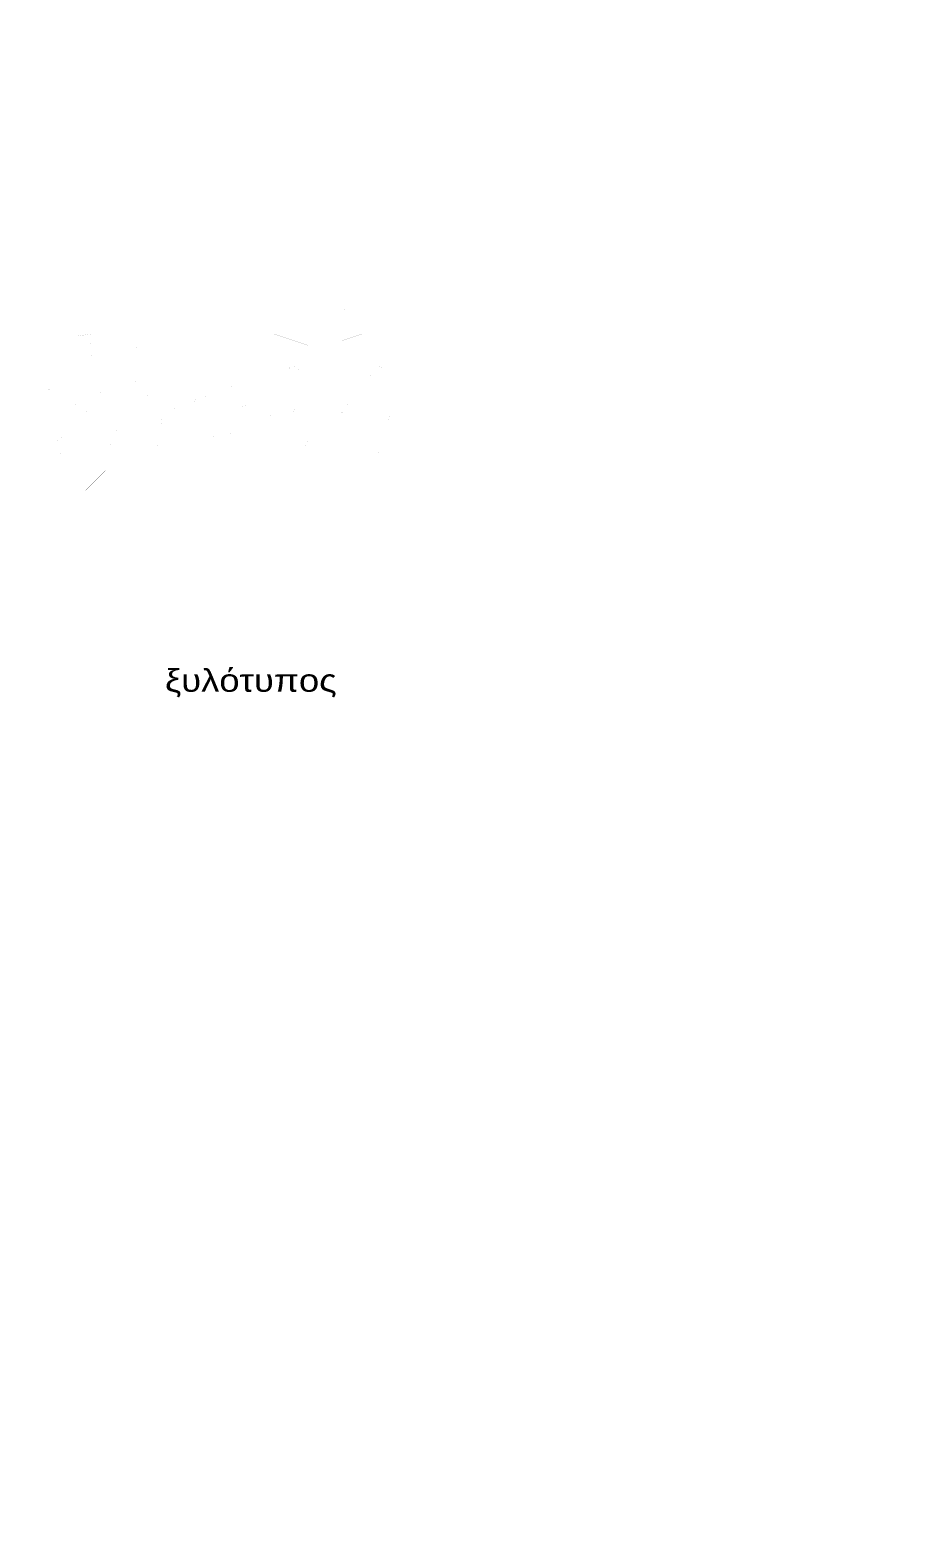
# Model space of a CAD drawing. Header units: millimetres. Extents: x -2171 to 1563, y -1758 to -1505.
# Drawn here: x 1368.82 to 1373.78, y -1605.06 to -1596.82 of the extents above; entities that cross this region are included whole.
import ezdxf

# ---------------------------------------------------------------- set-up
doc = ezdxf.new("R2010")
doc.units = ezdxf.units.MM
doc.linetypes.add('DOT', pattern=[0.025, 0, -0.025])
doc.layers.add('Tablet', color=150, linetype='Continuous', true_color=0x0180ff)
doc.styles.add('S2Arl419_b_1151_161', font='arial.ttf', dxfattribs={"width": 1.15091, "height": 0.041893})

msp = doc.modelspace()

# ---------------------------------------------------------------- linework, layer by layer
at = {"layer": 'Tablet', "color": 150, "const_width": 0.000075}
msp.add_lwpolyline([(1343.7822, -1618.006), (1373.7822, -1618.006), (1373.7822, -1594.006), (1343.7822, -1594.006)], close=True, dxfattribs=at)
at = {"layer": 'Tablet', "color": 150, "linetype": 'DOT', "const_width": 0.000075}
msp.add_lwpolyline([(1370.8572, -1599.5935), (1370.8572, -1597.831)], dxfattribs=at)
at = {"layer": 'Tablet', "color": 1, "const_width": 0.00006}
msp.add_lwpolyline([(1370.8572, -1598.056), (1367.7072, -1598.056), (1367.7072, -1598.2435), (1367.2572, -1598.2435), (1367.2572, -1598.056), (1364.4822, -1598.056)], dxfattribs=at)
at = {"layer": 'Tablet', "color": 7}
for points, const_width in [([(1368.3624, -1598.3185), (1370.8572, -1598.3185), (1370.8572, -1598.2435), (1368.1947, -1598.2435)], 0.00006), ([(1369.0318, -1598.363), (1369.0323, -1598.3586), (1369.0335, -1598.3543), (1369.0356, -1598.3505), (1369.0384, -1598.347), (1369.0418, -1598.3442), (1369.0457, -1598.3422), (1369.0499, -1598.3409), (1369.0543, -1598.3405), (1369.0587, -1598.3409), (1369.0629, -1598.3422), (1369.0668, -1598.3442), (1369.0702, -1598.347), (1369.073, -1598.3505), (1369.0751, -1598.3543), (1369.0764, -1598.3586), (1369.0768, -1598.363), (1369.0764, -1598.3673), (1369.0751, -1598.3716), (1369.073, -1598.3755), (1369.0702, -1598.3789), (1369.0668, -1598.3817), (1369.0629, -1598.3837), (1369.0587, -1598.385), (1369.0543, -1598.3855), (1369.0499, -1598.385), (1369.0457, -1598.3837), (1369.0418, -1598.3817), (1369.0384, -1598.3789), (1369.0356, -1598.3755), (1369.0335, -1598.3716), (1369.0323, -1598.3673), (1369.0318, -1598.363)], 0.0000045), ([(1369.7818, -1598.363), (1369.7823, -1598.3586), (1369.7835, -1598.3543), (1369.7856, -1598.3505), (1369.7884, -1598.347), (1369.7918, -1598.3442), (1369.7957, -1598.3422), (1369.7999, -1598.3409), (1369.8043, -1598.3405), (1369.8087, -1598.3409), (1369.8129, -1598.3422), (1369.8168, -1598.3442), (1369.8202, -1598.347), (1369.823, -1598.3505), (1369.8251, -1598.3543), (1369.8264, -1598.3586), (1369.8268, -1598.363), (1369.8264, -1598.3673), (1369.8251, -1598.3716), (1369.823, -1598.3755), (1369.8202, -1598.3789), (1369.8168, -1598.3817), (1369.8129, -1598.3837), (1369.8087, -1598.385), (1369.8043, -1598.3855), (1369.7999, -1598.385), (1369.7957, -1598.3837), (1369.7918, -1598.3817), (1369.7884, -1598.3789), (1369.7856, -1598.3755), (1369.7835, -1598.3716), (1369.7823, -1598.3673), (1369.7818, -1598.363)], 0.0000045), ([(1370.5693, -1598.363), (1370.5698, -1598.3586), (1370.571, -1598.3543), (1370.5731, -1598.3505), (1370.5759, -1598.347), (1370.5793, -1598.3442), (1370.5832, -1598.3422), (1370.5874, -1598.3409), (1370.5918, -1598.3405), (1370.5962, -1598.3409), (1370.6004, -1598.3422), (1370.6043, -1598.3442), (1370.6077, -1598.347), (1370.6105, -1598.3505), (1370.6126, -1598.3543), (1370.6139, -1598.3586), (1370.6143, -1598.363), (1370.6139, -1598.3673), (1370.6126, -1598.3716), (1370.6105, -1598.3755), (1370.6077, -1598.3789), (1370.6043, -1598.3817), (1370.6004, -1598.3837), (1370.5962, -1598.385), (1370.5918, -1598.3855), (1370.5874, -1598.385), (1370.5832, -1598.3837), (1370.5793, -1598.3817), (1370.5759, -1598.3789), (1370.5731, -1598.3755), (1370.571, -1598.3716), (1370.5698, -1598.3673), (1370.5693, -1598.363)], 0.0000045), ([(1369.0318, -1598.874), (1369.0323, -1598.8784), (1369.0335, -1598.8826), (1369.0356, -1598.8865), (1369.0384, -1598.8899), (1369.0418, -1598.8927), (1369.0457, -1598.8948), (1369.0499, -1598.8961), (1369.0543, -1598.8965), (1369.0587, -1598.8961), (1369.0629, -1598.8948), (1369.0668, -1598.8927), (1369.0702, -1598.8899), (1369.073, -1598.8865), (1369.0751, -1598.8826), (1369.0764, -1598.8784), (1369.0768, -1598.874), (1369.0764, -1598.8696), (1369.0751, -1598.8654), (1369.073, -1598.8615), (1369.0702, -1598.8581), (1369.0668, -1598.8553), (1369.0629, -1598.8532), (1369.0587, -1598.852), (1369.0543, -1598.8515), (1369.0499, -1598.852), (1369.0457, -1598.8532), (1369.0418, -1598.8553), (1369.0384, -1598.8581), (1369.0356, -1598.8615), (1369.0335, -1598.8654), (1369.0323, -1598.8696), (1369.0318, -1598.874)], 0.0000045), ([(1369.7818, -1598.874), (1369.7823, -1598.8784), (1369.7835, -1598.8826), (1369.7856, -1598.8865), (1369.7884, -1598.8899), (1369.7918, -1598.8927), (1369.7957, -1598.8948), (1369.7999, -1598.8961), (1369.8043, -1598.8965), (1369.8087, -1598.8961), (1369.8129, -1598.8948), (1369.8168, -1598.8927), (1369.8202, -1598.8899), (1369.823, -1598.8865), (1369.8251, -1598.8826), (1369.8264, -1598.8784), (1369.8268, -1598.874), (1369.8264, -1598.8696), (1369.8251, -1598.8654), (1369.823, -1598.8615), (1369.8202, -1598.8581), (1369.8168, -1598.8553), (1369.8129, -1598.8532), (1369.8087, -1598.852), (1369.8043, -1598.8515), (1369.7999, -1598.852), (1369.7957, -1598.8532), (1369.7918, -1598.8553), (1369.7884, -1598.8581), (1369.7856, -1598.8615), (1369.7835, -1598.8654), (1369.7823, -1598.8696), (1369.7818, -1598.874)], 0.0000045), ([(1370.5693, -1598.874), (1370.5698, -1598.8784), (1370.571, -1598.8826), (1370.5731, -1598.8865), (1370.5759, -1598.8899), (1370.5793, -1598.8927), (1370.5832, -1598.8948), (1370.5874, -1598.8961), (1370.5918, -1598.8965), (1370.5962, -1598.8961), (1370.6004, -1598.8948), (1370.6043, -1598.8927), (1370.6077, -1598.8899), (1370.6105, -1598.8865), (1370.6126, -1598.8826), (1370.6139, -1598.8784), (1370.6143, -1598.874), (1370.6139, -1598.8696), (1370.6126, -1598.8654), (1370.6105, -1598.8615), (1370.6077, -1598.8581), (1370.6043, -1598.8553), (1370.6004, -1598.8532), (1370.5962, -1598.852), (1370.5918, -1598.8515), (1370.5874, -1598.852), (1370.5832, -1598.8532), (1370.5793, -1598.8553), (1370.5759, -1598.8581), (1370.5731, -1598.8615), (1370.571, -1598.8654), (1370.5698, -1598.8696), (1370.5693, -1598.874)], 0.0000045)]:
    msp.add_lwpolyline(points, close=True, dxfattribs=dict(at, const_width=const_width))
at = {"layer": 'Tablet', "color": 8, "const_width": 0.000045}
for points in [[(1368.6072, -1599.181), (1370.8572, -1599.181), (1370.8572, -1598.5435), (1370.7447, -1598.5435), (1370.6697, -1598.506), (1370.5572, -1598.5435), (1370.5197, -1598.6185), (1370.1822, -1598.506), (1370.1072, -1598.506), (1370.0697, -1598.581), (1369.8447, -1598.581), (1369.7322, -1598.656), (1369.5822, -1598.4685), (1369.3572, -1598.5435), (1369.1697, -1598.506), (1368.9072, -1598.5435), (1368.8322, -1598.581), (1368.6072, -1598.881)], [(1369.5111, -1598.493), (1369.4849, -1598.503)], [(1369.5111, -1598.493), (1369.5035, -1598.5156)], [(1369.12, -1598.5164), (1369.109, -1598.5147)], [(1369.1197, -1598.5131), (1369.12, -1598.5164)], [(1369.1635, -1598.536), (1369.1454, -1598.5576)], [(1369.1678, -1598.5595), (1369.1454, -1598.5576)], [(1369.1635, -1598.536), (1369.1678, -1598.5595)], [(1369.4324, -1598.5595), (1369.4144, -1598.5811)], [(1369.4324, -1598.5595), (1369.4368, -1598.583)], [(1369.5035, -1598.5156), (1369.4849, -1598.503)], [(1369.5161, -1598.5428), (1369.4869, -1598.5733)], [(1369.5202, -1598.5784), (1369.4869, -1598.5733)], [(1369.5161, -1598.5428), (1369.5202, -1598.5785)], [(1370.589, -1598.553), (1370.5627, -1598.5631)], [(1370.5814, -1598.5757), (1370.5627, -1598.5631)], [(1370.589, -1598.553), (1370.5814, -1598.5757)], [(1369.196, -1598.6139), (1369.1698, -1598.624)], [(1369.1884, -1598.6366), (1369.1698, -1598.624)], [(1369.196, -1598.6139), (1369.1884, -1598.6366)], [(1369.4368, -1598.583), (1369.4144, -1598.5811)], [(1369.6873, -1598.5999), (1369.6833, -1598.6046)], [(1369.6917, -1598.6053), (1369.6833, -1598.6046)], [(1369.7255, -1598.6476), (1369.7087, -1598.654)], [(1369.7274, -1598.6666), (1369.7087, -1598.654)], [(1369.7313, -1598.6549), (1369.7274, -1598.6666)], [(1369.9163, -1598.6049), (1369.8871, -1598.6353)], [(1369.9205, -1598.6405), (1369.8871, -1598.6353)], [(1369.9163, -1598.6049), (1369.9205, -1598.6405)], [(1369.9704, -1598.6066), (1369.9523, -1598.6281)], [(1369.9747, -1598.6301), (1369.9523, -1598.6281)], [(1369.9704, -1598.6066), (1369.9747, -1598.6301)], [(1370.2394, -1598.6301), (1370.2213, -1598.6517)], [(1370.2437, -1598.6536), (1370.2213, -1598.6517)], [(1370.2394, -1598.6301), (1370.2437, -1598.6536)], [(1370.5083, -1598.6537), (1370.4902, -1598.6752)], [(1370.5083, -1598.6537), (1370.5127, -1598.6772)], [(1368.8809, -1598.7349), (1368.8547, -1598.7449)], [(1368.881, -1598.7349), (1368.8733, -1598.7575)], [(1370.2739, -1598.674), (1370.2476, -1598.684)], [(1370.2663, -1598.6966), (1370.2476, -1598.684)], [(1370.2739, -1598.674), (1370.2663, -1598.6966)], [(1370.3165, -1598.667), (1370.2873, -1598.6974)], [(1370.3207, -1598.7026), (1370.2873, -1598.6974)], [(1370.3165, -1598.667), (1370.3207, -1598.7026)], [(1370.5127, -1598.6772), (1370.4902, -1598.6752)], [(1370.7168, -1598.729), (1370.6875, -1598.7595)], [(1370.7168, -1598.729), (1370.7209, -1598.7647)], [(1370.7773, -1598.6772), (1370.7592, -1598.6987)], [(1370.7816, -1598.7007), (1370.7592, -1598.6987)], [(1370.7773, -1598.6772), (1370.7816, -1598.7007)], [(1370.8128, -1598.704), (1370.7865, -1598.7141)], [(1370.8052, -1598.7267), (1370.7865, -1598.7141)], [(1370.8128, -1598.704), (1370.8052, -1598.7267)], [(1368.8733, -1598.7575), (1368.8547, -1598.7449)], [(1368.9465, -1598.7945), (1368.9284, -1598.8161)], [(1368.9509, -1598.8181), (1368.9284, -1598.8161)], [(1368.9465, -1598.7945), (1368.9509, -1598.8181)], [(1369.2155, -1598.8181), (1369.1974, -1598.8396)], [(1369.2155, -1598.8181), (1369.2198, -1598.8416)], [(1369.4199, -1598.7649), (1369.3936, -1598.775)], [(1369.4123, -1598.7875), (1369.3936, -1598.775)], [(1369.4199, -1598.7649), (1369.4123, -1598.7875)], [(1369.9588, -1598.7949), (1369.9325, -1598.805)], [(1369.9512, -1598.8176), (1369.9325, -1598.805)], [(1369.9588, -1598.7949), (1369.9512, -1598.8176)], [(1370.7209, -1598.7647), (1370.6875, -1598.7595)], [(1369.1048, -1598.8858), (1369.0785, -1598.8959)], [(1369.0972, -1598.9085), (1369.0785, -1598.8959)], [(1369.1048, -1598.8858), (1369.0972, -1598.9085)], [(1369.2198, -1598.8416), (1369.1974, -1598.8396)], [(1369.4845, -1598.8416), (1369.4664, -1598.8632)], [(1369.4888, -1598.8651), (1369.4664, -1598.8632)], [(1369.4845, -1598.8416), (1369.4888, -1598.8651)], [(1369.7534, -1598.8651), (1369.7354, -1598.8867)], [(1369.7578, -1598.8886), (1369.7354, -1598.8867)], [(1369.7534, -1598.8651), (1369.7578, -1598.8887)], [(1370.0224, -1598.8887), (1370.0043, -1598.9102)], [(1370.0224, -1598.8887), (1370.0267, -1598.9122)], [(1370.4977, -1598.8249), (1370.4715, -1598.835)], [(1370.4901, -1598.8476), (1370.4715, -1598.835)], [(1370.4977, -1598.825), (1370.4901, -1598.8476)], [(1369.1656, -1598.9081), (1369.1364, -1598.9386)], [(1369.1697, -1598.9437), (1369.1364, -1598.9386)], [(1369.1656, -1598.9081), (1369.1697, -1598.9437)], [(1369.5658, -1598.9702), (1369.5366, -1599.0006)], [(1369.5658, -1598.9702), (1369.57, -1599.0058)], [(1369.6437, -1598.9159), (1369.6175, -1598.9259)], [(1369.6361, -1598.9385), (1369.6175, -1598.9259)], [(1369.6437, -1598.9159), (1369.6361, -1598.9385)], [(1370.0267, -1598.9122), (1370.0043, -1598.9102)], [(1370.1826, -1598.9459), (1370.1564, -1598.956)], [(1370.175, -1598.9686), (1370.1564, -1598.956)], [(1370.1826, -1598.9459), (1370.175, -1598.9686)], [(1370.2914, -1598.9122), (1370.2733, -1598.9338)], [(1370.2957, -1598.9357), (1370.2733, -1598.9338)], [(1370.2914, -1598.9122), (1370.2957, -1598.9357)], [(1370.5604, -1598.9357), (1370.5423, -1598.9573)], [(1370.5647, -1598.9592), (1370.5423, -1598.9573)], [(1370.5604, -1598.9357), (1370.5647, -1598.9592)], [(1370.7216, -1598.9759), (1370.6953, -1598.986)], [(1370.714, -1598.9986), (1370.6953, -1598.986)], [(1370.7216, -1598.9759), (1370.714, -1598.9986)], [(1370.8293, -1598.9593), (1370.8112, -1598.9808)], [(1370.8337, -1598.9828), (1370.8112, -1598.9808)], [(1370.8293, -1598.9593), (1370.8337, -1598.9828)], [(1369.3286, -1599.0368), (1369.3024, -1599.0469)], [(1369.321, -1599.0595), (1369.3024, -1599.0469)], [(1369.3286, -1599.0368), (1369.321, -1599.0595)], [(1369.57, -1599.0058), (1369.5366, -1599.0006)], [(1369.8676, -1599.0668), (1369.8413, -1599.0769)], [(1369.8676, -1599.0669), (1369.8599, -1599.0895)], [(1369.966, -1599.0323), (1369.9368, -1599.0627)], [(1369.9702, -1599.0679), (1369.9368, -1599.0627)], [(1369.966, -1599.0323), (1369.9702, -1599.0679)], [(1368.9986, -1599.0766), (1368.9805, -1599.0982)], [(1369.0029, -1599.1001), (1368.9805, -1599.0982)], [(1368.9986, -1599.0766), (1369.0029, -1599.1001)], [(1369.2675, -1599.1002), (1369.2494, -1599.1217)], [(1369.2719, -1599.1237), (1369.2494, -1599.1217)], [(1369.2675, -1599.1002), (1369.2719, -1599.1237)], [(1369.5365, -1599.1237), (1369.5184, -1599.1452)], [(1369.5408, -1599.1472), (1369.5184, -1599.1452)], [(1369.5365, -1599.1237), (1369.5408, -1599.1472)], [(1369.8055, -1599.1472), (1369.7874, -1599.1688)], [(1369.8055, -1599.1472), (1369.8098, -1599.1707)], [(1369.8599, -1599.0895), (1369.8413, -1599.0769)], [(1370.3663, -1599.0943), (1370.337, -1599.1248)], [(1370.3704, -1599.13), (1370.337, -1599.1248)], [(1370.3663, -1599.0943), (1370.3704, -1599.13)], [(1370.4065, -1599.0969), (1370.3802, -1599.107)], [(1370.3989, -1599.1195), (1370.3802, -1599.107)], [(1370.4065, -1599.0969), (1370.3989, -1599.1195)], [(1369.0135, -1599.1578), (1368.9873, -1599.1678)], [(1369.0059, -1599.1804), (1368.9873, -1599.1678)], [(1369.0135, -1599.1578), (1369.0059, -1599.1804)], [(1369.8098, -1599.1707), (1369.7874, -1599.1688)], [(1370.0744, -1599.1707), (1370.0658, -1599.181)], [(1370.0744, -1599.1708), (1370.0763, -1599.181)], [(1370.7665, -1599.1564), (1370.7429, -1599.181)], [(1370.7665, -1599.1564), (1370.7693, -1599.181)]]:
    msp.add_lwpolyline(points, dxfattribs=at)
at = {"layer": 'Tablet', "color": 7, "const_width": 0.00006}
for points in [[(1370.8572, -1598.9185), (1368.4197, -1598.9185)], [(1370.8572, -1598.9935), (1368.4197, -1598.9935)]]:
    msp.add_lwpolyline(points, dxfattribs=at)
at = {"layer": 'Tablet', "color": 1, "const_width": 0.00006}
msp.add_lwpolyline([(1370.8572, -1599.3685), (1370.8572, -1599.181), (1368.6072, -1599.181), (1368.6072, -1599.3685)], close=True, dxfattribs=at)
at = {"layer": 'Tablet', "color": 9, "const_width": 0.000045}
for points in [[(1368.9244, -1599.1885), (1368.7369, -1599.376)], [(1369.057, -1599.1885), (1368.8695, -1599.376)], [(1369.1896, -1599.1885), (1369.0021, -1599.376)], [(1369.3222, -1599.1885), (1369.1347, -1599.376)], [(1369.4547, -1599.1885), (1369.2672, -1599.376)], [(1369.5873, -1599.1885), (1369.3998, -1599.376)], [(1369.7199, -1599.1885), (1369.5324, -1599.376)], [(1369.8525, -1599.1885), (1369.665, -1599.376)], [(1369.9851, -1599.1885), (1369.7976, -1599.376)], [(1370.1177, -1599.1885), (1369.9302, -1599.376)], [(1370.2502, -1599.1885), (1370.0627, -1599.376)], [(1370.3828, -1599.1885), (1370.1953, -1599.376)], [(1370.5154, -1599.1885), (1370.3279, -1599.376)], [(1370.648, -1599.1885), (1370.4605, -1599.376)], [(1370.7806, -1599.1885), (1370.5931, -1599.376)], [(1370.8572, -1599.2445), (1370.7257, -1599.376)]]:
    msp.add_lwpolyline(points, dxfattribs=at)
at = {"layer": 'Tablet', "color": 86, "const_width": 0.000045}
msp.add_lwpolyline([(1368.6822, -1601.1685), (1369.1322, -1600.4185), (1369.5072, -1600.4185)], dxfattribs=at)

# ---------------------------------------------------------------- texts
at = {"color": 86, "style": 'S2Arl419_b_1151_161', "width": 1.15091}
msp.add_text('ξυλότυπος', height=0.12568, dxfattribs=at).set_placement((1369.576, -1600.4945))

doc.saveas('drawing.dxf')
